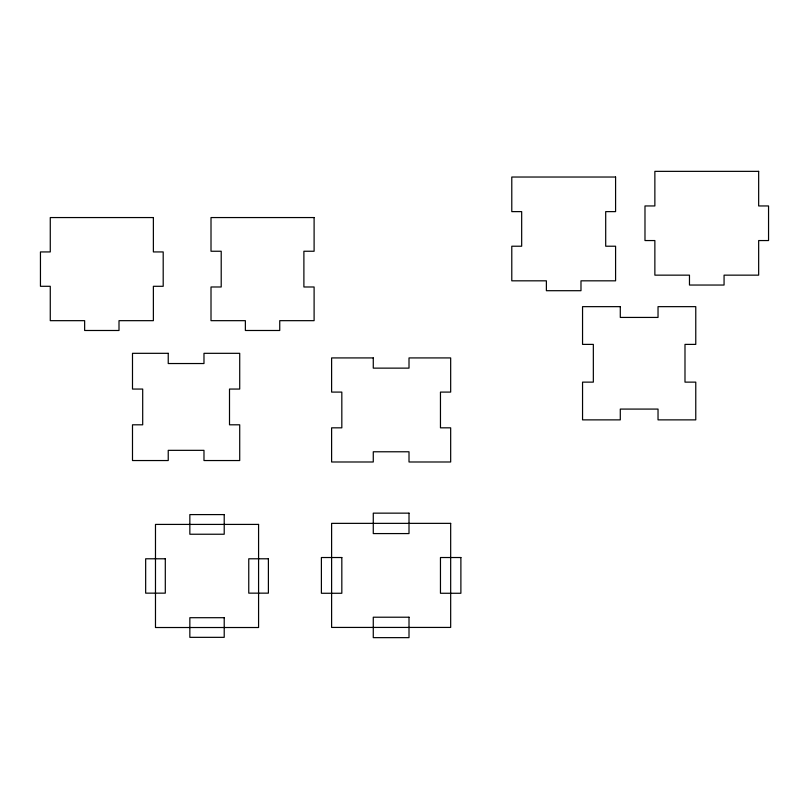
<?xml version="1.0" encoding="UTF-8"?>
<svg xmlns="http://www.w3.org/2000/svg" width="809" height="809" viewBox="0 0 809 809"><rect width="100%" height="100%" fill="white"/><g stroke="black" fill="none" stroke-linecap="round" stroke-linejoin="round"><path stroke-width="1.21" d="M758.66 171.356L654.865 171.356L654.865 205.951L644.985 205.951L644.985 240.556L654.865 240.556L654.865 275.151L689.47 275.151L689.47 285.041L724.065 285.041L724.065 275.151L758.66 275.151L758.66 240.556L768.55 240.556L768.55 205.951L758.66 205.951L758.66 171.356M615.588 177.029L511.784 177.029L511.784 211.624L521.674 211.624L521.674 246.219L511.784 246.219L511.784 280.824L546.388 280.824L546.388 290.704L580.983 290.704L580.983 280.824L615.588 280.824L615.588 246.219L605.698 246.219L605.698 211.624L615.588 211.624L615.588 177.029M153.376 217.56L50.269 217.56L50.269 251.933L40.45 251.933L40.45 286.295L50.269 286.295L50.269 320.667L84.642 320.667L84.642 330.487L119.004 330.487L119.004 320.667L153.376 320.667L153.376 286.295L163.196 286.295L163.196 251.933L153.376 251.933L153.376 217.56M314.104 217.56L211.007 217.56L211.007 251.245L221.211 251.245L221.211 286.983L211.007 286.983L211.007 320.667L245.37 320.667L245.37 330.487L279.742 330.487L279.742 320.667L314.104 320.667L314.104 286.983L303.891 286.983L303.891 251.245L314.104 251.245L314.104 217.56M620.291 306.651L582.551 306.651L582.551 344.391L593.341 344.391L593.341 382.131L582.551 382.131L582.551 419.871L620.291 419.871L620.291 409.081L658.03 409.081L658.03 419.871L695.77 419.871L695.77 382.131L684.99 382.131L684.99 344.391L695.77 344.391L695.77 306.651L658.03 306.651L658.03 317.431L620.291 317.431L620.291 306.651M168.232 353.321L132.494 353.321L132.494 389.058L142.697 389.058L142.697 424.806L132.494 424.806L132.494 460.543L168.232 460.543L168.232 450.34L203.979 450.34L203.979 460.543L239.717 460.543L239.717 424.806L229.503 424.806L229.503 389.058L239.717 389.058L239.717 353.321L203.979 353.321L203.979 363.534L168.232 363.534L168.232 353.321M373.273 357.922L331.609 357.922L331.609 392.092L341.823 392.092L341.823 427.83L331.609 427.83L331.609 461.99L373.273 461.99L373.273 451.776L409.01 451.776L409.01 461.99L450.674 461.99L450.674 427.83L440.46 427.83L440.46 392.092L450.674 392.092L450.674 357.922L409.01 357.922L409.01 368.135L373.273 368.135L373.273 357.922M409.01 513.149L373.273 513.149L373.273 533.576L409.01 533.576L409.01 513.149M224.214 514.595L189.842 514.595L189.842 534.233L224.214 534.233L224.214 514.595M450.674 523.362L331.609 523.362L331.609 627.43L450.674 627.43L450.674 523.362M258.577 524.414L155.48 524.414L155.48 627.521L258.577 627.521L258.577 524.414M341.823 557.522L321.395 557.522L321.395 593.27L341.823 593.27L341.823 557.522M460.887 557.522L440.46 557.522L440.46 593.27L460.887 593.27L460.887 557.522M165.299 558.786L145.66 558.786L145.66 593.149L165.299 593.149L165.299 558.786M268.396 558.786L248.757 558.786L248.757 593.149L268.396 593.149L268.396 558.786M409.01 617.216L373.273 617.216L373.273 637.644L409.01 637.644L409.01 617.216M224.214 617.702L189.842 617.702L189.842 637.34L224.214 637.34L224.214 617.702"/></g></svg>
